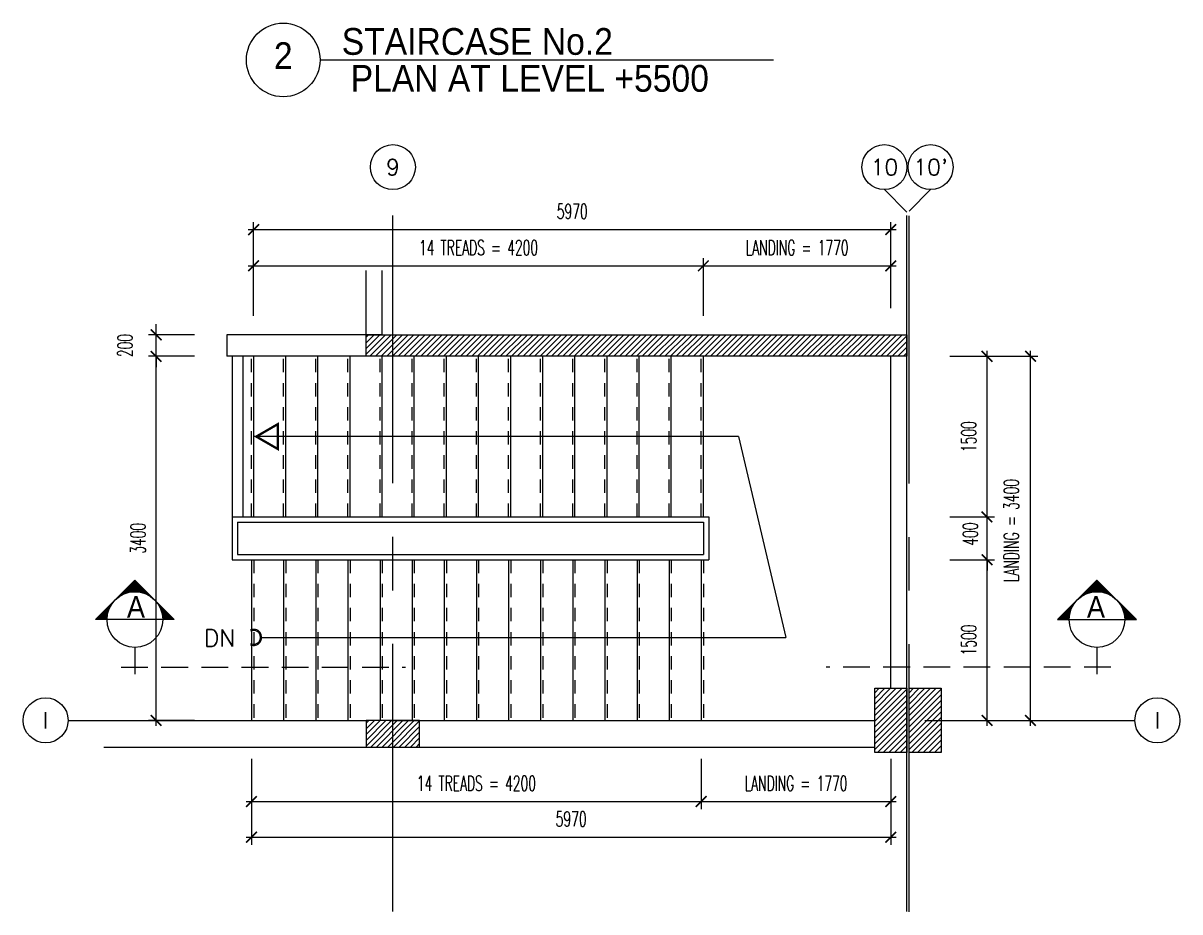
# Model space of a CAD drawing. Extents: x 418021.3 to 418070.1, y 43443.2 to 43479.4.
# Drawn here: x 418021.31 to 418032.11, y 43456.36 to 43464.66 of the extents above; entities that cross this region are included whole.
import ezdxf
from ezdxf.enums import TextEntityAlignment as Align

# ---------------------------------------------------------------- set-up
doc = ezdxf.new("R2010")
doc.units = 0
doc.header["$MEASUREMENT"] = 0
doc.header["$PDMODE"] = 3
doc.header["$PDSIZE"] = 0.1
for name, pattern in [('CENTERX2', [4, 2.5, -0.5, 0.5, -0.5]), ('HIDDEN', [0.375, 0.25, -0.125]), ('HIDDEN2', [0.1875, 0.125, -0.0625])]:
    doc.linetypes.add(name, pattern=pattern)
doc.layers.get('0').update_dxf_attribs({"linetype": 'CONTINUOUS'})
doc.layers.get('DEFPOINTS').update_dxf_attribs({"linetype": 'CONTINUOUS'})
for name, color, linetype in [('AX', 6, 'CONTINUOUS'), ('AX-CR', 2, 'CONTINUOUS'), ('AX-TXT', 4, 'CONTINUOUS'), ('AXES', 11, 'CENTERX2'), ('Axisname', 6, 'CONTINUOUS'), ('COL', 2, 'CONTINUOUS'), ('DIM-OUT', 4, 'CONTINUOUS'), ('ELE', 3, 'CONTINUOUS'), ('ELEV-MARK', 6, 'CONTINUOUS'), ('HAT', 8, 'CONTINUOUS'), ('RM-NAME', 2, 'CONTINUOUS'), ('STR', 5, 'CONTINUOUS'), ('STR-H', 8, 'HIDDEN2'), ('TXT1', 2, 'CONTINUOUS'), ('TXT2', 6, 'CONTINUOUS'), ('WALL', 6, 'CONTINUOUS')]:
    doc.layers.add(name, color=color, linetype=linetype)
doc.styles.add('ROMANS', font='ROMANS.shx', dxfattribs={"width": 0.6})
doc.styles.add('TTXT', font='swisse.ttf', dxfattribs={"width": 0.6})
doc.dimstyles.new('STANDARD in', dxfattribs={"dimtxt": 0.14, "dimasz": 0.1, "dimexe": 0.07, "dimexo": 0.05, "dimgap": 0.1, "dimtad": 1, "dimdec": 0, "dimlfac": 1000, "dimzin": 0, "dimdsep": 46, "dimtxsty": 'ROMANS', "dimblk": 'ARCHTICK', "dimcen": 0.05, "dimdle": 0.05, "dimclrd": 4, "dimclre": 4, "dimclrt": 2, "dimadec": 0, "dimazin": 0, "dimtfac": 1, "dimtdec": 0, "dimtmove": 2, "dimatfit": 3, "dimfxl": 0, "dimtolj": 1, "dimtzin": 0, "dimarcsym": 0})

# ---------------------------------------------------------------- blocks, each defined once
blk = doc.blocks.new('*X48')
at = {"color": 0}
for p, q in [((61359, 149500), (61599, 149740)), ((61359, 149553), (61546, 149740)), ((61359, 149606), (61493, 149740)), ((61359, 149659), (61440, 149740)), ((61359, 149712), (61387, 149740)), ((61402, 149490), (61652, 149740)), ((61455, 149490), (61705, 149740)), ((61508, 149490), (61758, 149740)), ((61561, 149490), (61811, 149740)), ((61614, 149490), (61859, 149735)), ((61667, 149490), (61859, 149682)), ((61720, 149490), (61859, 149629)), ((61773, 149490), (61859, 149576)), ((61826, 149490), (61859, 149523))]:
    blk.add_line(p, q, dxfattribs=at)
blk = doc.blocks.new('C5V')
at = {"layer": 'HAT'}
h = blk.add_hatch(dxfattribs=at)
h.set_pattern_fill('ANSI31', color=256, scale=300, style=0)
h.set_pattern_definition([(45, (-249196.182, -54711.005), (-26.5165043, 26.5165043), [])])
h.paths.add_polyline_path([(-20, 600), (-320, 600), (-320, 300), (-20, 300)])
h.paths.add_polyline_path([(-20, 300), (-320, 300), (-320, 0), (-20, 0)])
h = blk.add_hatch(dxfattribs=at)
h.set_pattern_fill('ANSI31', color=256, scale=300, style=0)
h.set_pattern_definition([(45, (-248876.182, -54711.005), (-26.5165043, 26.5165043), [])])
h.paths.add_polyline_path([(300, 600), (0, 600), (0, 300), (300, 300)])
h.paths.add_polyline_path([(300, 300), (0, 300), (0, 0), (300, 0)])
at = {"layer": 'COL'}
for points in [[(-20, 600), (-20, 0), (-320, 0), (-320, 600)], [(300, 600), (300, 0), (0, 0), (0, 600)]]:
    blk.add_lwpolyline(points, close=True, dxfattribs=at)
blk = doc.blocks.new('*X47')
at = {"color": 0}
for p, q in [((61359, 153159), (61540, 153340)), ((61359, 153212), (61487, 153340)), ((61359, 153265), (61434, 153340)), ((61359, 153318), (61380, 153340)), ((61393, 153140), (61593, 153340)), ((61446, 153140), (61646, 153340)), ((61499, 153140), (61699, 153340)), ((61552, 153140), (61752, 153340)), ((61605, 153140), (61805, 153340)), ((61658, 153140), (61858, 153340)), ((61711, 153140), (61911, 153340)), ((61764, 153140), (61964, 153340)), ((61817, 153140), (62017, 153340)), ((61870, 153140), (62070, 153340)), ((61923, 153140), (62123, 153340)), ((61976, 153140), (62176, 153340)), ((62029, 153140), (62229, 153340)), ((62082, 153140), (62282, 153340)), ((62135, 153140), (62335, 153340)), ((62188, 153140), (62388, 153340)), ((62241, 153140), (62441, 153340)), ((62294, 153140), (62494, 153340)), ((62347, 153140), (62547, 153340)), ((62400, 153140), (62600, 153340)), ((62453, 153140), (62653, 153340)), ((62506, 153140), (62706, 153340)), ((62559, 153140), (62759, 153340)), ((62612, 153140), (62812, 153340)), ((62665, 153140), (62865, 153340)), ((62718, 153140), (62918, 153340)), ((62771, 153140), (62971, 153340)), ((62825, 153140), (63025, 153340)), ((62878, 153140), (63078, 153340)), ((62931, 153140), (63131, 153340)), ((62984, 153140), (63184, 153340)), ((63037, 153140), (63237, 153340)), ((63090, 153140), (63290, 153340)), ((63143, 153140), (63343, 153340)), ((63196, 153140), (63396, 153340)), ((63249, 153140), (63449, 153340)), ((63302, 153140), (63502, 153340)), ((63355, 153140), (63555, 153340)), ((63408, 153140), (63608, 153340)), ((63461, 153140), (63661, 153340)), ((63514, 153140), (63714, 153340)), ((63567, 153140), (63767, 153340)), ((63620, 153140), (63820, 153340)), ((63673, 153140), (63873, 153340)), ((63726, 153140), (63926, 153340)), ((63779, 153140), (63979, 153340)), ((63832, 153140), (64032, 153340)), ((63885, 153140), (64085, 153340)), ((63938, 153140), (64138, 153340)), ((63991, 153140), (64191, 153340)), ((64044, 153140), (64244, 153340)), ((64097, 153140), (64297, 153340)), ((64150, 153140), (64350, 153340)), ((64203, 153140), (64403, 153340)), ((64256, 153140), (64456, 153340)), ((64309, 153140), (64509, 153340)), ((64362, 153140), (64562, 153340)), ((64416, 153140), (64616, 153340)), ((64469, 153140), (64669, 153340)), ((64522, 153140), (64722, 153340)), ((64575, 153140), (64775, 153340)), ((64628, 153140), (64828, 153340)), ((64681, 153140), (64881, 153340)), ((64734, 153140), (64934, 153340)), ((64787, 153140), (64987, 153340)), ((64840, 153140), (65040, 153340)), ((64893, 153140), (65093, 153340)), ((64946, 153140), (65146, 153340)), ((64999, 153140), (65199, 153340)), ((65052, 153140), (65252, 153340)), ((65105, 153140), (65305, 153340)), ((65158, 153140), (65358, 153340)), ((65211, 153140), (65411, 153340)), ((65264, 153140), (65464, 153340)), ((65317, 153140), (65517, 153340)), ((65370, 153140), (65570, 153340)), ((65423, 153140), (65623, 153340)), ((65476, 153140), (65676, 153340)), ((65529, 153140), (65729, 153340)), ((65582, 153140), (65782, 153340)), ((65635, 153140), (65835, 153340)), ((65688, 153140), (65888, 153340)), ((65741, 153140), (65941, 153340)), ((65794, 153140), (65994, 153340)), ((65847, 153140), (66047, 153340)), ((65900, 153140), (66100, 153340)), ((65953, 153140), (66153, 153340)), ((66007, 153140), (66207, 153340)), ((66060, 153140), (66260, 153340)), ((66113, 153140), (66313, 153340)), ((66166, 153140), (66366, 153340)), ((66219, 153140), (66409, 153330)), ((66272, 153140), (66409, 153277)), ((66325, 153140), (66409, 153224)), ((66378, 153140), (66409, 153171))]:
    blk.add_line(p, q, dxfattribs=at)
blk = doc.blocks.new('_ARCHTICK')
at = {"color": 0, "linetype": 'ByBlock', "const_width": 0.15}
blk.add_lwpolyline([(-0.5, -0.5), (0.5, 0.5)], dxfattribs=at)
blk = doc.blocks.new('*D49')
at = {"layer": 'DEFPOINTS', "color": 0, "linetype": 'Continuous'}
for p in [(418022.548, 43461.552), (418022.956, 43461.552), (418022.956, 43458.152)]:
    blk.add_point(p, dxfattribs=at)
at = {"layer": 'ELE', "color": 4, "linetype": 'Continuous', "lineweight": -2}
for p, q in [((418022.906, 43461.552), (418022.478, 43461.552)), ((418022.548, 43458.102), (418022.548, 43461.602)), ((418022.906, 43458.152), (418022.478, 43458.152))]:
    blk.add_line(p, q, dxfattribs=at)
at = {"layer": 'ELE', "color": 4, "linetype": 'Continuous', "lineweight": -2, "xscale": 0.1, "yscale": 0.1, "zscale": 0.1}
for p, rotation in [((418022.548, 43461.552), 90), ((418022.548, 43458.152), 270)]:
    blk.add_blockref('_ARCHTICK', p, dxfattribs=dict(at, rotation=rotation))
at = {"layer": 'ELE', "color": 2, "linetype": 'Continuous', "insert": (418022.378, 43459.852), "char_height": 0.14, "attachment_point": 5, "rotation": 90, "style": 'ROMANS'}
blk.add_mtext('\\A1;3400', dxfattribs=at)
blk = doc.blocks.new('*D50')
at = {"layer": 'DEFPOINTS', "color": 0, "linetype": 'Continuous'}
for p in [(418022.548, 43461.752), (418022.956, 43461.752), (418022.956, 43461.552)]:
    blk.add_point(p, dxfattribs=at)
at = {"layer": 'ELE', "color": 4, "linetype": 'Continuous', "lineweight": -2}
for p, q in [((418022.548, 43461.752), (418022.548, 43461.852)), ((418022.906, 43461.752), (418022.478, 43461.752)), ((418022.548, 43461.552), (418022.548, 43461.752)), ((418022.906, 43461.552), (418022.478, 43461.552)), ((418022.548, 43461.552), (418022.548, 43461.452))]:
    blk.add_line(p, q, dxfattribs=at)
at = {"layer": 'ELE', "color": 4, "linetype": 'Continuous', "lineweight": -2, "xscale": 0.1, "yscale": 0.1, "zscale": 0.1}
for p, rotation in [((418022.548, 43461.752), 270), ((418022.548, 43461.552), 90)]:
    blk.add_blockref('_ARCHTICK', p, dxfattribs=dict(at, rotation=rotation))
at = {"layer": 'ELE', "color": 2, "linetype": 'Continuous', "insert": (418022.258, 43461.652), "char_height": 0.14, "attachment_point": 5, "rotation": 90, "style": 'ROMANS'}
blk.add_mtext('\\A1;200', dxfattribs=at)
blk = doc.blocks.new('AXU')
at = {"layer": 'AX-CR'}
blk.add_circle((0, 350), 350, dxfattribs=at)
at = {"layer": 'AX-TXT', "style": 'ROMANS'}
blk.add_attdef('AX', text='', height=250, dxfattribs=at).set_placement((0, 350), align=Align.MIDDLE)
blk = doc.blocks.new('AXR')
at = {"layer": 'AX-CR'}
blk.add_circle((350, 0), 350, dxfattribs=at)
at = {"layer": 'AX-TXT', "style": 'ROMANS'}
blk.add_attdef('AX', text='', height=250, dxfattribs=at).set_placement((350, 0), align=Align.MIDDLE)
blk = doc.blocks.new('AXL')
at = {"layer": 'AX-CR'}
blk.add_circle((-350, 0), 350, dxfattribs=at)
at = {"layer": 'AX-TXT', "style": 'ROMANS'}
blk.add_attdef('AX', text='', height=250, dxfattribs=at).set_placement((-350, 0), align=Align.MIDDLE)
blk = doc.blocks.new('*D51')
at = {"layer": 'DEFPOINTS', "color": 0}
for p in [(418029.912, 43459.652), (418030.308, 43459.652), (418029.912, 43458.152)]:
    blk.add_point(p, dxfattribs=at)
at = {"layer": 'DIM-OUT', "color": 4, "lineweight": -2}
for p, q in [((418029.962, 43459.652), (418030.378, 43459.652)), ((418030.308, 43458.102), (418030.308, 43459.702)), ((418029.962, 43458.152), (418030.378, 43458.152))]:
    blk.add_line(p, q, dxfattribs=at)
at = {"layer": 'DIM-OUT', "color": 4, "lineweight": -2, "xscale": 0.1, "yscale": 0.1, "zscale": 0.1}
for p, rotation in [((418030.308, 43459.652), 90), ((418030.308, 43458.152), 270)]:
    blk.add_blockref('_ARCHTICK', p, dxfattribs=dict(at, rotation=rotation))
at = {"layer": 'DIM-OUT', "color": 2, "insert": (418030.138, 43458.902), "char_height": 0.14, "attachment_point": 5, "rotation": 90, "style": 'ROMANS'}
blk.add_mtext('\\A1;1500', dxfattribs=at)
blk = doc.blocks.new('*D52')
at = {"layer": 'DEFPOINTS', "color": 0}
for p in [(418029.912, 43460.052), (418030.308, 43460.052), (418029.912, 43459.652)]:
    blk.add_point(p, dxfattribs=at)
at = {"layer": 'DIM-OUT', "color": 4, "lineweight": -2}
for p, q in [((418030.308, 43460.052), (418030.308, 43460.152)), ((418029.962, 43460.052), (418030.378, 43460.052)), ((418030.308, 43459.652), (418030.308, 43460.052)), ((418029.962, 43459.652), (418030.378, 43459.652)), ((418030.308, 43459.652), (418030.308, 43459.552))]:
    blk.add_line(p, q, dxfattribs=at)
at = {"layer": 'DIM-OUT', "color": 4, "lineweight": -2, "xscale": 0.1, "yscale": 0.1, "zscale": 0.1}
for p, rotation in [((418030.308, 43460.052), 270), ((418030.308, 43459.652), 90)]:
    blk.add_blockref('_ARCHTICK', p, dxfattribs=dict(at, rotation=rotation))
at = {"layer": 'DIM-OUT', "color": 2, "insert": (418030.151, 43459.892), "char_height": 0.14, "attachment_point": 5, "rotation": 90, "style": 'ROMANS'}
blk.add_mtext('\\A1;400', dxfattribs=at)
blk = doc.blocks.new('*D53')
at = {"layer": 'DEFPOINTS', "color": 0}
for p in [(418029.912, 43461.552), (418030.308, 43461.552), (418029.912, 43460.052)]:
    blk.add_point(p, dxfattribs=at)
at = {"layer": 'DIM-OUT', "color": 4, "lineweight": -2}
for p, q in [((418029.962, 43461.552), (418030.378, 43461.552)), ((418030.308, 43460.002), (418030.308, 43461.602)), ((418029.962, 43460.052), (418030.378, 43460.052))]:
    blk.add_line(p, q, dxfattribs=at)
at = {"layer": 'DIM-OUT', "color": 4, "lineweight": -2, "xscale": 0.1, "yscale": 0.1, "zscale": 0.1}
for p, rotation in [((418030.308, 43461.552), 90), ((418030.308, 43460.052), 270)]:
    blk.add_blockref('_ARCHTICK', p, dxfattribs=dict(at, rotation=rotation))
at = {"layer": 'DIM-OUT', "color": 2, "insert": (418030.138, 43460.802), "char_height": 0.14, "attachment_point": 5, "rotation": 90, "style": 'ROMANS'}
blk.add_mtext('\\A1;1500', dxfattribs=at)
blk = doc.blocks.new('*D54')
at = {"layer": 'DEFPOINTS', "color": 0}
for p in [(418030.318, 43461.552), (418030.714, 43461.552), (418030.318, 43458.152)]:
    blk.add_point(p, dxfattribs=at)
at = {"layer": 'DIM-OUT', "color": 4, "lineweight": -2}
for p, q in [((418030.368, 43461.552), (418030.784, 43461.552)), ((418030.714, 43458.102), (418030.714, 43461.602)), ((418030.368, 43458.152), (418030.784, 43458.152))]:
    blk.add_line(p, q, dxfattribs=at)
at = {"layer": 'DIM-OUT', "color": 4, "lineweight": -2, "xscale": 0.1, "yscale": 0.1, "zscale": 0.1}
for p, rotation in [((418030.714, 43461.552), 90), ((418030.714, 43458.152), 270)]:
    blk.add_blockref('_ARCHTICK', p, dxfattribs=dict(at, rotation=rotation))
at = {"layer": 'DIM-OUT', "color": 2, "insert": (418030.535, 43459.925), "char_height": 0.14, "attachment_point": 5, "rotation": 90, "style": 'ROMANS'}
blk.add_mtext('\\A1;LANDING = 3400', dxfattribs=at)
blk = doc.blocks.new('*D55')
at = {"layer": 'DEFPOINTS', "color": 0}
for p in [(418023.439, 43457.844), (418027.639, 43457.844), (418027.639, 43457.394)]:
    blk.add_point(p, dxfattribs=at)
at = {"layer": 'DIM-OUT', "color": 4, "lineweight": -2}
for p, q in [((418023.439, 43457.794), (418023.439, 43457.324)), ((418027.639, 43457.794), (418027.639, 43457.324)), ((418023.389, 43457.394), (418027.689, 43457.394))]:
    blk.add_line(p, q, dxfattribs=at)
at = {"layer": 'DIM-OUT', "color": 4, "lineweight": -2, "xscale": 0.1, "yscale": 0.1, "zscale": 0.1, "rotation": 180}
blk.add_blockref('_ARCHTICK', (418023.439, 43457.394), dxfattribs=at)
at = {"layer": 'DIM-OUT', "color": 4, "lineweight": -2, "xscale": 0.1, "yscale": 0.1, "zscale": 0.1}
blk.add_blockref('_ARCHTICK', (418027.639, 43457.394), dxfattribs=at)
at = {"layer": 'DIM-OUT', "color": 2, "insert": (418025.539, 43457.564), "char_height": 0.14, "attachment_point": 5, "style": 'ROMANS'}
blk.add_mtext('\\A1;14 TREADS = 4200', dxfattribs=at)
blk = doc.blocks.new('*D56')
at = {"layer": 'DEFPOINTS', "color": 0}
for p in [(418027.639, 43457.844), (418029.409, 43457.844), (418029.409, 43457.394)]:
    blk.add_point(p, dxfattribs=at)
at = {"layer": 'DIM-OUT', "color": 4, "lineweight": -2}
for p, q in [((418027.639, 43457.794), (418027.639, 43457.324)), ((418029.409, 43457.794), (418029.409, 43457.324)), ((418027.589, 43457.394), (418029.459, 43457.394))]:
    blk.add_line(p, q, dxfattribs=at)
at = {"layer": 'DIM-OUT', "color": 4, "lineweight": -2, "xscale": 0.1, "yscale": 0.1, "zscale": 0.1, "rotation": 180}
blk.add_blockref('_ARCHTICK', (418027.639, 43457.394), dxfattribs=at)
at = {"layer": 'DIM-OUT', "color": 4, "lineweight": -2, "xscale": 0.1, "yscale": 0.1, "zscale": 0.1}
blk.add_blockref('_ARCHTICK', (418029.409, 43457.394), dxfattribs=at)
at = {"layer": 'DIM-OUT', "color": 2, "insert": (418028.524, 43457.564), "char_height": 0.14, "attachment_point": 5, "style": 'ROMANS'}
blk.add_mtext('\\A1;LANDING = 1770', dxfattribs=at)
blk = doc.blocks.new('*D57')
at = {"layer": 'DEFPOINTS', "color": 0}
for p in [(418023.439, 43457.638), (418029.409, 43457.638), (418029.409, 43457.061)]:
    blk.add_point(p, dxfattribs=at)
at = {"layer": 'DIM-OUT', "color": 4, "lineweight": -2}
for p, q in [((418023.439, 43457.588), (418023.439, 43456.991)), ((418029.409, 43457.588), (418029.409, 43456.991)), ((418023.389, 43457.061), (418029.459, 43457.061))]:
    blk.add_line(p, q, dxfattribs=at)
at = {"layer": 'DIM-OUT', "color": 4, "lineweight": -2, "xscale": 0.1, "yscale": 0.1, "zscale": 0.1, "rotation": 180}
blk.add_blockref('_ARCHTICK', (418023.439, 43457.061), dxfattribs=at)
at = {"layer": 'DIM-OUT', "color": 4, "lineweight": -2, "xscale": 0.1, "yscale": 0.1, "zscale": 0.1}
blk.add_blockref('_ARCHTICK', (418029.409, 43457.061), dxfattribs=at)
at = {"layer": 'DIM-OUT', "color": 2, "insert": (418026.424, 43457.231), "char_height": 0.14, "attachment_point": 5, "style": 'ROMANS'}
blk.add_mtext('\\A1;5970', dxfattribs=at)
blk = doc.blocks.new('*D58')
at = {"layer": 'DEFPOINTS', "color": 0}
for p in [(418027.659, 43462.397), (418023.459, 43461.88), (418027.659, 43461.88)]:
    blk.add_point(p, dxfattribs=at)
at = {"layer": 'DIM-OUT', "color": 4, "lineweight": -2}
for p, q in [((418023.459, 43461.93), (418023.459, 43462.467)), ((418027.659, 43461.93), (418027.659, 43462.467)), ((418023.409, 43462.397), (418027.709, 43462.397))]:
    blk.add_line(p, q, dxfattribs=at)
at = {"layer": 'DIM-OUT', "color": 4, "lineweight": -2, "xscale": 0.1, "yscale": 0.1, "zscale": 0.1, "rotation": 180}
blk.add_blockref('_ARCHTICK', (418023.459, 43462.397), dxfattribs=at)
at = {"layer": 'DIM-OUT', "color": 4, "lineweight": -2, "xscale": 0.1, "yscale": 0.1, "zscale": 0.1}
blk.add_blockref('_ARCHTICK', (418027.659, 43462.397), dxfattribs=at)
at = {"layer": 'DIM-OUT', "color": 2, "insert": (418025.559, 43462.567), "char_height": 0.14, "attachment_point": 5, "style": 'ROMANS'}
blk.add_mtext('\\A1;14 TREADS = 4200', dxfattribs=at)
blk = doc.blocks.new('*D59')
at = {"layer": 'DEFPOINTS', "color": 0}
for p in [(418029.409, 43462.397), (418027.659, 43461.952), (418029.409, 43461.952)]:
    blk.add_point(p, dxfattribs=at)
at = {"layer": 'DIM-OUT', "color": 4, "lineweight": -2}
for p, q in [((418027.659, 43462.002), (418027.659, 43462.467)), ((418029.409, 43462.002), (418029.409, 43462.467)), ((418027.609, 43462.397), (418029.459, 43462.397))]:
    blk.add_line(p, q, dxfattribs=at)
at = {"layer": 'DIM-OUT', "color": 4, "lineweight": -2, "xscale": 0.1, "yscale": 0.1, "zscale": 0.1, "rotation": 180}
blk.add_blockref('_ARCHTICK', (418027.659, 43462.397), dxfattribs=at)
at = {"layer": 'DIM-OUT', "color": 4, "lineweight": -2, "xscale": 0.1, "yscale": 0.1, "zscale": 0.1}
blk.add_blockref('_ARCHTICK', (418029.409, 43462.397), dxfattribs=at)
at = {"layer": 'DIM-OUT', "color": 2, "insert": (418028.534, 43462.567), "char_height": 0.14, "attachment_point": 5, "style": 'ROMANS'}
blk.add_mtext('\\A1;LANDING = 1770', dxfattribs=at)
blk = doc.blocks.new('*D60')
at = {"layer": 'DEFPOINTS', "color": 0}
for p in [(418029.409, 43462.735), (418023.459, 43462.311), (418029.409, 43462.311)]:
    blk.add_point(p, dxfattribs=at)
at = {"layer": 'DIM-OUT', "color": 4, "lineweight": -2}
for p, q in [((418023.409, 43462.735), (418029.459, 43462.735)), ((418023.459, 43462.361), (418023.459, 43462.805)), ((418029.409, 43462.361), (418029.409, 43462.805))]:
    blk.add_line(p, q, dxfattribs=at)
at = {"layer": 'DIM-OUT', "color": 4, "lineweight": -2, "xscale": 0.1, "yscale": 0.1, "zscale": 0.1, "rotation": 180}
blk.add_blockref('_ARCHTICK', (418023.459, 43462.735), dxfattribs=at)
at = {"layer": 'DIM-OUT', "color": 4, "lineweight": -2, "xscale": 0.1, "yscale": 0.1, "zscale": 0.1}
blk.add_blockref('_ARCHTICK', (418029.409, 43462.735), dxfattribs=at)
at = {"layer": 'DIM-OUT', "color": 2, "insert": (418026.434, 43462.905), "char_height": 0.14, "attachment_point": 5, "style": 'ROMANS'}
blk.add_mtext('\\A1;5970', dxfattribs=at)
blk = doc.blocks.new('*X13')
at = {"color": 0}
for p, q in [((14608, 7877), (14819, 8088)), ((14625, 7890), (14821, 8086)), ((14637, 7899), (14823, 8084)), ((14647, 7905), (14825, 8082)), ((14656, 7910), (14826, 8081)), ((14664, 7915), (14828, 8079)), ((14671, 7919), (14830, 8077)), ((14678, 7922), (14832, 8075)), ((14685, 7925), (14833, 8073)), ((14691, 7928), (14835, 8072)), ((14697, 7930), (14837, 8070)), ((14703, 7933), (14839, 8068)), ((14709, 7935), (14841, 8066)), ((14714, 7937), (14842, 8065)), ((14719, 7938), (14844, 8063)), ((14725, 7940), (14846, 8061)), ((14730, 7941), (14848, 8059)), ((14734, 7943), (14849, 8058)), ((14739, 7944), (14851, 8056)), ((14744, 7945), (14853, 8054)), ((14749, 7946), (14855, 8052)), ((14753, 7947), (14856, 8051)), ((14757, 7948), (14858, 8049)), ((14762, 7949), (14860, 8047)), ((14766, 7950), (14862, 8045)), ((14770, 7950), (14863, 8043)), ((14774, 7951), (14865, 8042)), ((14778, 7951), (14867, 8040)), ((14782, 7952), (14869, 8038)), ((14786, 7952), (14871, 8036)), ((14790, 7953), (14872, 8035)), ((14794, 7953), (14874, 8033)), ((14798, 7953), (14876, 8031)), ((14802, 7953), (14878, 8029)), ((14805, 7954), (14879, 8028)), ((14809, 7954), (14881, 8026)), ((14813, 7954), (14883, 8024)), ((14816, 7954), (14885, 8022)), ((14820, 7954), (14886, 8020)), ((14823, 7954), (14888, 8019)), ((14827, 7954), (14890, 8017)), ((14830, 7954), (14892, 8015)), ((14834, 7953), (14894, 8013)), ((14837, 7953), (14895, 8012)), ((14840, 7953), (14897, 8010)), ((14844, 7953), (14899, 8008)), ((14847, 7953), (14901, 8006)), ((14850, 7952), (14902, 8005)), ((14853, 7952), (14904, 8003)), ((14856, 7952), (14906, 8001)), ((14860, 7951), (14908, 7999)), ((14863, 7951), (14909, 7997)), ((14866, 7950), (14911, 7996)), ((14869, 7950), (14913, 7994)), ((14872, 7949), (14915, 7992)), ((14875, 7949), (14917, 7990)), ((14878, 7948), (14918, 7989)), ((14881, 7948), (14920, 7987)), ((14884, 7947), (14922, 7985)), ((14887, 7947), (14924, 7983)), ((14890, 7946), (14925, 7982)), ((14893, 7945), (14927, 7980)), ((14895, 7945), (14929, 7978)), ((14898, 7944), (14931, 7976)), ((14901, 7943), (14932, 7974)), ((14904, 7942), (14934, 7973)), ((14907, 7942), (14936, 7971)), ((14909, 7941), (14938, 7969)), ((14912, 7940), (14939, 7967)), ((14360, 7629), (14571, 7839)), ((14915, 7939), (14941, 7966)), ((14917, 7938), (14943, 7964)), ((14920, 7937), (14945, 7962)), ((14923, 7937), (14947, 7960)), ((14925, 7936), (14948, 7959)), ((14928, 7935), (14950, 7957)), ((14931, 7934), (14952, 7955)), ((14933, 7933), (14954, 7953)), ((14936, 7932), (14955, 7952)), ((14938, 7931), (14957, 7950)), ((14941, 7930), (14959, 7948)), ((14943, 7929), (14961, 7946)), ((14946, 7928), (14962, 7944)), ((14948, 7927), (14964, 7943)), ((14951, 7926), (14966, 7941)), ((14953, 7925), (14968, 7939)), ((14956, 7923), (14970, 7937)), ((14958, 7922), (14971, 7936)), ((14960, 7921), (14973, 7934)), ((14963, 7920), (14975, 7932)), ((14965, 7919), (14977, 7930)), ((14967, 7918), (14978, 7929)), ((14970, 7916), (14980, 7927)), ((14972, 7915), (14982, 7925)), ((14974, 7914), (14984, 7923)), ((14977, 7913), (14985, 7921)), ((14979, 7911), (14987, 7920)), ((14981, 7910), (14989, 7918)), ((14983, 7909), (14991, 7916)), ((14986, 7908), (14993, 7914)), ((14988, 7906), (14994, 7913)), ((14990, 7905), (14996, 7911)), ((14992, 7903), (14998, 7909)), ((14994, 7902), (15000, 7907)), ((14997, 7901), (15001, 7906)), ((14999, 7899), (15003, 7904)), ((15001, 7898), (15005, 7902)), ((15003, 7896), (15007, 7900)), ((15005, 7895), (15008, 7898)), ((15007, 7894), (15010, 7897)), ((15009, 7892), (15012, 7895)), ((15011, 7891), (15014, 7893)), ((15013, 7889), (15016, 7891)), ((15015, 7888), (15017, 7890)), ((15017, 7886), (15019, 7888)), ((15019, 7884), (15021, 7886)), ((15021, 7883), (15023, 7884)), ((15023, 7881), (15024, 7883)), ((15025, 7880), (15026, 7881)), ((15027, 7878), (15028, 7879)), ((15029, 7877), (15030, 7877)), ((15031, 7875), (15031, 7875)), ((15033, 7873), (15033, 7874)), ((15035, 7872), (15035, 7872)), ((15036, 7870), (15037, 7870)), ((15038, 7868), (15038, 7868)), ((15040, 7867), (15040, 7867)), ((15042, 7865), (15042, 7865)), ((15044, 7863), (15044, 7863)), ((15046, 7861), (15046, 7861)), ((15047, 7860), (15047, 7860)), ((15051, 7856), (15051, 7856)), ((15053, 7854), (15053, 7854)), ((15054, 7852), (15054, 7853)), ((15056, 7851), (15056, 7851)), ((15058, 7849), (15058, 7849)), ((15059, 7847), (15060, 7847)), ((15061, 7845), (15061, 7845)), ((15063, 7843), (15063, 7844)), ((15064, 7841), (15065, 7842)), ((15066, 7839), (15067, 7840)), ((15068, 7837), (15069, 7838)), ((15069, 7836), (15070, 7837)), ((15071, 7834), (15072, 7835)), ((15072, 7832), (15074, 7833)), ((14364, 7629), (14557, 7822)), ((14368, 7629), (14549, 7810)), ((14371, 7629), (14542, 7800)), ((14375, 7629), (14537, 7791)), ((14378, 7629), (14533, 7783)), ((14382, 7629), (14529, 7776)), ((14385, 7629), (14525, 7769)), ((14389, 7629), (14522, 7762)), ((14392, 7629), (14519, 7756)), ((14396, 7629), (14517, 7750)), ((14399, 7629), (14515, 7744)), ((14403, 7629), (14513, 7739)), ((14406, 7629), (14511, 7733)), ((14410, 7629), (14509, 7728)), ((14413, 7629), (14507, 7723)), ((14417, 7629), (14506, 7718)), ((14421, 7629), (14505, 7713)), ((14424, 7629), (14503, 7708)), ((14428, 7629), (14502, 7703)), ((14431, 7629), (14501, 7699)), ((15074, 7830), (15076, 7831)), ((15076, 7828), (15077, 7830)), ((15077, 7826), (15079, 7828)), ((15079, 7824), (15081, 7826)), ((15080, 7822), (15083, 7824)), ((15082, 7820), (15084, 7822)), ((15083, 7818), (15086, 7821)), ((15085, 7815), (15088, 7819)), ((15086, 7813), (15090, 7817)), ((15087, 7811), (15092, 7815)), ((15089, 7809), (15093, 7814)), ((15090, 7807), (15095, 7812)), ((15092, 7805), (15097, 7810)), ((15093, 7803), (15099, 7808)), ((15094, 7801), (15100, 7807)), ((15096, 7798), (15102, 7805)), ((15097, 7796), (15104, 7803)), ((15098, 7794), (15106, 7801)), ((15100, 7792), (15107, 7799)), ((15101, 7790), (15109, 7798)), ((15102, 7787), (15111, 7796)), ((15104, 7785), (15113, 7794)), ((15105, 7783), (15115, 7792)), ((15106, 7780), (15116, 7791)), ((15107, 7778), (15118, 7789)), ((15108, 7776), (15120, 7787)), ((15110, 7773), (15122, 7785)), ((15111, 7771), (15123, 7784)), ((15112, 7769), (15125, 7782)), ((15113, 7766), (15127, 7780)), ((15114, 7764), (15129, 7778)), ((15115, 7761), (15130, 7777)), ((15116, 7759), (15132, 7775)), ((15117, 7756), (15134, 7773)), ((15118, 7754), (15136, 7771)), ((15119, 7751), (15137, 7769)), ((15121, 7749), (15139, 7768)), ((15122, 7746), (15141, 7766)), ((15122, 7744), (15143, 7764)), ((15123, 7741), (15145, 7762)), ((15124, 7739), (15146, 7761)), ((15125, 7736), (15148, 7759)), ((15126, 7733), (15150, 7757)), ((15127, 7731), (15152, 7755)), ((15128, 7728), (15153, 7754)), ((15129, 7725), (15155, 7752)), ((15130, 7723), (15157, 7750)), ((15130, 7720), (15159, 7748)), ((15131, 7717), (15160, 7746)), ((15132, 7714), (15162, 7745)), ((15133, 7712), (15164, 7743)), ((15133, 7709), (15166, 7741)), ((15134, 7706), (15168, 7739)), ((15135, 7703), (15169, 7738)), ((15136, 7700), (15171, 7736)), ((15136, 7697), (15173, 7734)), ((15137, 7695), (15175, 7732)), ((15137, 7692), (15176, 7731)), ((15138, 7689), (15178, 7729)), ((15139, 7686), (15180, 7727)), ((15139, 7683), (15182, 7725)), ((15140, 7680), (15183, 7723)), ((15140, 7676), (15185, 7722)), ((15140, 7673), (15187, 7720)), ((15141, 7670), (15189, 7718)), ((15141, 7667), (15191, 7716)), ((15142, 7664), (15192, 7715)), ((15142, 7661), (15194, 7713)), ((15142, 7658), (15196, 7711)), ((15143, 7654), (15198, 7709)), ((15143, 7651), (15199, 7708)), ((15143, 7648), (15201, 7706)), ((15143, 7644), (15203, 7704)), ((15143, 7641), (15205, 7702)), ((15143, 7637), (15206, 7700)), ((15143, 7634), (15208, 7699)), ((15144, 7631), (15210, 7697)), ((14435, 7629), (14500, 7694)), ((14438, 7629), (14499, 7690)), ((14442, 7629), (14499, 7686)), ((14445, 7629), (14498, 7681)), ((14449, 7629), (14497, 7677)), ((14452, 7629), (14497, 7673)), ((14456, 7629), (14496, 7669)), ((14459, 7629), (14496, 7665)), ((14463, 7629), (14495, 7661)), ((14466, 7629), (14495, 7657)), ((14470, 7629), (14494, 7653)), ((14474, 7629), (14494, 7649)), ((14477, 7629), (14494, 7646)), ((14481, 7629), (14494, 7642)), ((14484, 7629), (14494, 7638)), ((14488, 7629), (14494, 7635)), ((14491, 7629), (14494, 7631)), ((15145, 7629), (15212, 7695)), ((15149, 7629), (15214, 7693)), ((15152, 7629), (15215, 7692)), ((15156, 7629), (15217, 7690)), ((15159, 7629), (15219, 7688)), ((15163, 7629), (15221, 7686)), ((15167, 7629), (15222, 7685)), ((15170, 7629), (15224, 7683)), ((15174, 7629), (15226, 7681)), ((15177, 7629), (15228, 7679)), ((15181, 7629), (15229, 7678)), ((15184, 7629), (15231, 7676)), ((15188, 7629), (15233, 7674)), ((15191, 7629), (15235, 7672)), ((15195, 7629), (15236, 7670)), ((15198, 7629), (15238, 7669)), ((15202, 7629), (15240, 7667)), ((15205, 7629), (15242, 7665)), ((15209, 7629), (15244, 7663)), ((15212, 7629), (15245, 7662)), ((15216, 7629), (15247, 7660)), ((15220, 7629), (15249, 7658)), ((15223, 7629), (15251, 7656)), ((15227, 7629), (15252, 7655)), ((15230, 7629), (15254, 7653)), ((15234, 7629), (15256, 7651)), ((15237, 7629), (15258, 7649)), ((15241, 7629), (15259, 7647)), ((15244, 7629), (15261, 7646)), ((15248, 7629), (15263, 7644)), ((15251, 7629), (15265, 7642)), ((15255, 7629), (15267, 7640)), ((15258, 7629), (15268, 7639)), ((15262, 7629), (15270, 7637)), ((15266, 7629), (15272, 7635)), ((15269, 7629), (15274, 7633)), ((15273, 7629), (15275, 7632)), ((15276, 7629), (15277, 7630))]:
    blk.add_line(p, q, dxfattribs=at)

msp = doc.modelspace()

# ---------------------------------------------------------------- linework, layer by layer
at = {"layer": 'AXES'}
for p, q in [((418024.7593, 43456.3658), (418024.7593, 43463.1086)), ((418029.5593, 43462.8986), (418029.3493, 43463.1086)), ((418029.5793, 43462.9066), (418029.7813, 43463.1086)), ((418029.5593, 43456.3658), (418029.5593, 43462.8986)), ((418029.5793, 43456.3638), (418029.5793, 43462.9066)), ((418021.7263, 43458.1523), (418031.6889, 43458.1523))]:
    msp.add_line(p, q, dxfattribs=at)
at = {"layer": 'Axisname'}
msp.add_line((418024.0791, 43464.3195), (418028.3144, 43464.3195), dxfattribs=at)
at = {"layer": 'COL'}
for points in [[(418029.5593, 43461.7523), (418029.5593, 43461.5523), (418024.5093, 43461.5523), (418024.5093, 43461.7523)], [(418024.5093, 43458.1523), (418024.5093, 43457.9023), (418025.0093, 43457.9023), (418025.0093, 43458.1523)]]:
    msp.add_lwpolyline(points, close=True, dxfattribs=at)
at = {"layer": 'ELEV-MARK', "color": 6}
for p, q in [((418021.9826, 43459.0931), (418022.3503, 43459.4608)), ((418022.718, 43459.0931), (418022.3503, 43459.4608)), ((418030.9671, 43459.0931), (418031.3348, 43459.4608)), ((418031.7025, 43459.0931), (418031.3348, 43459.4608)), ((418022.0903, 43459.0931), (418021.9826, 43459.0931)), ((418022.6103, 43459.0931), (418022.0903, 43459.0931)), ((418022.718, 43459.0931), (418022.6103, 43459.0931)), ((418030.9671, 43459.0931), (418031.0748, 43459.0931)), ((418031.0748, 43459.0931), (418031.5948, 43459.0931)), ((418031.5948, 43459.0931), (418031.7025, 43459.0931))]:
    msp.add_line(p, q, dxfattribs=at)
at = {"layer": 'ELEV-MARK', "color": 6, "linetype": 'HIDDEN'}
for p, q in [((418022.3503, 43458.8331), (418022.3503, 43458.5297)), ((418031.3348, 43458.8331), (418031.3348, 43458.5297)), ((418022.2213, 43458.6486), (418024.8779, 43458.6486)), ((418031.4638, 43458.6486), (418028.8072, 43458.6486))]:
    msp.add_line(p, q, dxfattribs=at)
at = {"layer": 'ELEV-MARK', "color": 6}
for centre in [(418022.3503, 43459.0931), (418031.3348, 43459.0931)]:
    msp.add_circle(centre, 0.26, dxfattribs=at)
at = {"layer": 'STR'}
for p, q in [((418023.2593, 43461.5523), (418023.2593, 43459.6523)), ((418023.3593, 43461.5523), (418023.3593, 43460.0523)), ((418023.4593, 43460.0523), (418023.4593, 43461.5523)), ((418023.7593, 43460.0523), (418023.7593, 43461.5523)), ((418024.0593, 43460.0523), (418024.0593, 43461.5523)), ((418024.3593, 43460.0523), (418024.3593, 43461.5523)), ((418024.6593, 43460.0523), (418024.6593, 43461.5523)), ((418024.9593, 43460.0523), (418024.9593, 43461.5523)), ((418025.2593, 43460.0523), (418025.2593, 43461.5523)), ((418025.5593, 43460.0523), (418025.5593, 43461.5523)), ((418025.8593, 43460.0523), (418025.8593, 43461.5523)), ((418026.1593, 43460.0523), (418026.1593, 43461.5523)), ((418026.4593, 43460.0523), (418026.4593, 43461.5523)), ((418026.7593, 43460.0523), (418026.7593, 43461.5523)), ((418027.0593, 43460.0523), (418027.0593, 43461.5523)), ((418027.3593, 43460.0523), (418027.3593, 43461.5523)), ((418027.6593, 43460.0523), (418027.6593, 43461.5523)), ((418027.9857, 43460.8023), (418023.4593, 43460.8023)), ((418027.9857, 43460.8023), (418028.4293, 43458.9273)), ((418023.2593, 43460.0523), (418027.7093, 43460.0523)), ((418027.7093, 43460.0523), (418027.7093, 43459.6523)), ((418023.3093, 43460.0023), (418027.6593, 43460.0023)), ((418023.3093, 43460.0023), (418023.3093, 43459.7023)), ((418027.6593, 43460.0023), (418027.6593, 43459.7023)), ((418023.2593, 43459.6523), (418027.7093, 43459.6523)), ((418023.3093, 43459.7023), (418027.6593, 43459.7023)), ((418023.4393, 43459.6523), (418023.4393, 43458.1523)), ((418023.7393, 43459.6523), (418023.7393, 43458.1523)), ((418024.0393, 43459.6523), (418024.0393, 43458.1523)), ((418024.3393, 43459.6523), (418024.3393, 43458.1523)), ((418024.6393, 43459.6523), (418024.6393, 43458.1523)), ((418024.9393, 43459.6523), (418024.9393, 43458.1523)), ((418025.2393, 43459.6523), (418025.2393, 43458.1523)), ((418025.5393, 43459.6523), (418025.5393, 43458.1523)), ((418025.8393, 43459.6523), (418025.8393, 43458.1523)), ((418026.1393, 43459.6523), (418026.1393, 43458.1523)), ((418026.4393, 43459.6523), (418026.4393, 43458.1523)), ((418026.7393, 43459.6523), (418026.7393, 43458.1523)), ((418027.0393, 43459.6523), (418027.0393, 43458.1523)), ((418027.3393, 43459.6523), (418027.3393, 43458.1523)), ((418027.6393, 43459.6523), (418027.6393, 43458.1523)), ((418023.5343, 43458.9273), (418028.4293, 43458.9273))]:
    msp.add_line(p, q, dxfattribs=at)
at = {"layer": 'STR', "const_width": 0.0215}
msp.add_lwpolyline([(418023.6836, 43460.6868), (418023.6836, 43460.9178), (418023.4836, 43460.8023)], close=True, dxfattribs=at)
at = {"layer": 'STR'}
for radius, start, end in [(0.075, 246.42182, 113.57818), (0.065, 242.51357, 117.48643)]:
    msp.add_arc((418023.4593, 43458.9273), radius, start, end, dxfattribs=at)
at = {"layer": 'STR-H'}
for p, q in [((418023.4393, 43460.0523), (418023.4393, 43461.5523)), ((418023.7393, 43460.0523), (418023.7393, 43461.5523)), ((418024.0393, 43460.0523), (418024.0393, 43461.5523)), ((418024.3393, 43460.0523), (418024.3393, 43461.5523)), ((418024.6393, 43460.0523), (418024.6393, 43461.5523)), ((418024.9393, 43460.0523), (418024.9393, 43461.5523)), ((418025.2393, 43460.0523), (418025.2393, 43461.5523)), ((418025.5393, 43460.0523), (418025.5393, 43461.5523)), ((418025.8393, 43460.0523), (418025.8393, 43461.5523)), ((418026.1393, 43460.0523), (418026.1393, 43461.5523)), ((418026.4393, 43460.0523), (418026.4393, 43461.5523)), ((418026.7393, 43460.0523), (418026.7393, 43461.5523)), ((418027.0393, 43460.0523), (418027.0393, 43461.5523)), ((418027.3393, 43460.0523), (418027.3393, 43461.5523)), ((418027.6393, 43460.0523), (418027.6393, 43461.5523)), ((418023.4593, 43459.6523), (418023.4593, 43458.1523)), ((418023.7593, 43459.6523), (418023.7593, 43458.1523)), ((418024.0593, 43459.6523), (418024.0593, 43458.1523)), ((418024.3593, 43459.6523), (418024.3593, 43458.1523)), ((418024.6593, 43459.6523), (418024.6593, 43458.1523)), ((418024.9593, 43459.6523), (418024.9593, 43458.1523)), ((418025.2593, 43459.6523), (418025.2593, 43458.1523)), ((418025.5593, 43459.6523), (418025.5593, 43458.1523)), ((418025.8593, 43459.6523), (418025.8593, 43458.1523)), ((418026.1593, 43459.6523), (418026.1593, 43458.1523)), ((418026.4593, 43459.6523), (418026.4593, 43458.1523)), ((418026.7593, 43459.6523), (418026.7593, 43458.1523)), ((418027.0593, 43459.6523), (418027.0593, 43458.1523)), ((418027.3593, 43459.6523), (418027.3593, 43458.1523)), ((418027.6593, 43459.6523), (418027.6593, 43458.1523))]:
    msp.add_line(p, q, dxfattribs=at)
at = {"layer": 'TXT2'}
msp.add_circle((418023.7354, 43464.3195), 0.3438, dxfattribs=at)
at = {"layer": 'WALL'}
for p, q in [((418024.5093, 43461.7523), (418024.5093, 43462.3523)), ((418024.6593, 43461.7523), (418024.6593, 43462.3523)), ((418024.5093, 43461.7523), (418023.2093, 43461.7523)), ((418023.2093, 43461.7523), (418023.2093, 43461.5523)), ((418024.6593, 43461.7523), (418024.5093, 43461.7523)), ((418024.5093, 43461.5523), (418023.2093, 43461.5523)), ((418029.4093, 43458.4523), (418029.4093, 43461.5523)), ((418029.5593, 43458.4523), (418029.5593, 43461.5523)), ((418022.0593, 43458.1523), (418024.5093, 43458.1523)), ((418025.0093, 43458.1523), (418029.2593, 43458.1523)), ((418022.0593, 43457.9023), (418024.5109, 43457.9023)), ((418025.0093, 43457.9023), (418029.2593, 43457.9023))]:
    msp.add_line(p, q, dxfattribs=at)

# ---------------------------------------------------------------- block references
at = {"layer": 'AX', "xscale": 0.0005999999935738743, "yscale": 0.0005999999979394488, "zscale": 0.0006}
for name, p, values in [('AXU', (418024.7593, 43463.1086), {'AX': '9'}), ('AXU', (418029.3493, 43463.1086), {'AX': '10'}), ('AXU', (418029.7813, 43463.1086), {'AX': "10'"}), ('AXL', (418021.7263, 43458.1523), {'AX': 'I'})]:
    msp.add_blockref(name, p, dxfattribs=at).add_auto_attribs(values)
at = {"layer": 'AXES', "xscale": 0.0005999999935738743, "yscale": 0.0005999999979394488, "zscale": 0.0006}
msp.add_blockref('AXR', (418031.6889, 43458.1523), dxfattribs=at).add_auto_attribs({'AX': 'I'})
at = {"layer": 'COL', "xscale": 0.0009999999892897904, "yscale": 0.000999999996565748, "zscale": 0.001}
msp.add_blockref('C5V', (418029.5793, 43457.8523), dxfattribs=at)
at = {"layer": 'ELEV-MARK', "color": 11, "yscale": 0.000800000001618173, "zscale": 0.0008}
for p, xscale in [((418034.2052, 43452.99), -0.000800000001618173), ((418019.4799, 43452.99), 0.000800000001618173)]:
    msp.add_blockref('*X13', p, dxfattribs=dict(at, xscale=xscale))
at = {"layer": 'HAT', "xscale": 0.0009999999892897904, "yscale": 0.000999999996565748, "zscale": 0.001}
for name in ['*X47', '*X48']:
    msp.add_blockref(name, (417963.1501, 43308.4126), dxfattribs=at)

# ---------------------------------------------------------------- texts
at = {"layer": 'RM-NAME', "style": 'ROMANS'}
msp.add_text('DN', height=0.16, dxfattribs=at).set_placement((418023.1415, 43458.9218), align=Align.MIDDLE)
at = {"layer": 'TXT1', "color": 6, "style": 'TTXT', "width": 0.9}
for s, p in [('STAIRCASE No.2', (418025.5477, 43464.4924)), ('PLAN AT LEVEL +5500', (418026.0378, 43464.1475))]:
    msp.add_text(s, height=0.25, dxfattribs=at).set_placement(p, align=Align.MIDDLE_CENTER)
msp.add_text('2', height=0.25, dxfattribs=at).set_placement((418023.6482, 43464.2347))
for p in [(418022.3598, 43459.2124), (418031.3253, 43459.2124)]:
    msp.add_attdef('A', text='1', height=0.2, dxfattribs=at).set_placement(p, align=Align.MIDDLE)

# ---------------------------------------------------------------- dimensions: what is measured, and where the dimension line sits
at = {"layer": 'DIM-OUT'}
for base, p1, p2, text, picture, middle in [((418027.6593, 43462.3967), (418023.4593, 43461.8801), (418027.6593, 43461.8801), '14 TREADS = 4200', '*D58', (418025.5593, 43462.5667)), ((418029.4093, 43462.7354), (418023.4593, 43462.3108), (418029.4093, 43462.3108), '5970', '*D60', (418026.4343, 43462.9054)), ((418029.4093, 43462.3967), (418027.6593, 43461.9521), (418029.4093, 43461.9521), 'LANDING = 1770', '*D59', (418028.5343, 43462.5667)), ((418027.6393, 43457.394), (418023.4393, 43457.844), (418027.6393, 43457.844), '14 TREADS = 4200', '*D55', (418025.5393, 43457.564)), ((418029.4093, 43457.394), (418027.6393, 43457.844), (418029.4093, 43457.844), 'LANDING = 1770', '*D56', (418028.5243, 43457.564))]:
    dim = msp.add_linear_dim(base=base, p1=p1, p2=p2, text=text, dimstyle='STANDARD in', dxfattribs=at)
    dim.commit()
    dim.dimension.update_dxf_attribs({"geometry": picture, "text_midpoint": middle})
for base, p1, p2, picture, middle in [((418030.3077, 43461.5523), (418029.9117, 43460.0523), (418029.9117, 43461.5523), '*D53', (418030.1377, 43460.8023)), ((418030.3077, 43459.6523), (418029.9117, 43458.1523), (418029.9117, 43459.6523), '*D51', (418030.1377, 43458.9023))]:
    dim = msp.add_linear_dim(base=base, p1=p1, p2=p2, angle=90, dimstyle='STANDARD in', dxfattribs=at)
    dim.commit()
    dim.dimension.update_dxf_attribs({"geometry": picture, "text_midpoint": middle})
dim = msp.add_linear_dim(base=(418030.7144, 43461.5523), p1=(418030.3184, 43458.1523), p2=(418030.3184, 43461.5523), angle=90, text='LANDING = 3400', dimstyle='STANDARD in', dxfattribs=at)
dim.commit()
dim.dimension.update_dxf_attribs({"geometry": '*D54', "text_midpoint": (418030.5345, 43459.9248), "dimtype": 128})
dim = msp.add_linear_dim(base=(418030.3077, 43460.0523), p1=(418029.9117, 43459.6523), p2=(418029.9117, 43460.0523), angle=90, dimstyle='STANDARD in', dxfattribs=at)
dim.commit()
dim.dimension.update_dxf_attribs({"geometry": '*D52', "text_midpoint": (418030.1511, 43459.8919), "dimtype": 128})
dim = msp.add_linear_dim(base=(418029.4093, 43457.0608), p1=(418023.4393, 43457.6377), p2=(418029.4093, 43457.6377), dimstyle='STANDARD in', dxfattribs=at)
dim.commit()
dim.dimension.update_dxf_attribs({"geometry": '*D57', "text_midpoint": (418026.4243, 43457.2308)})
at = {"layer": 'ELE', "color": 0, "linetype": 'Continuous'}
for base, p1, p2, picture, middle in [((418022.5484, 43461.7523), (418022.9564, 43461.5523), (418022.9564, 43461.7523), '*D50', (418022.2584, 43461.6523)), ((418022.5484, 43461.5523), (418022.9564, 43458.1523), (418022.9564, 43461.5523), '*D49', (418022.3784, 43459.8523))]:
    dim = msp.add_linear_dim(base=base, p1=p1, p2=p2, angle=90, dimstyle='STANDARD in', dxfattribs=at)
    dim.commit()
    dim.dimension.update_dxf_attribs({"geometry": picture, "text_midpoint": middle})

doc.saveas('drawing.dxf')
